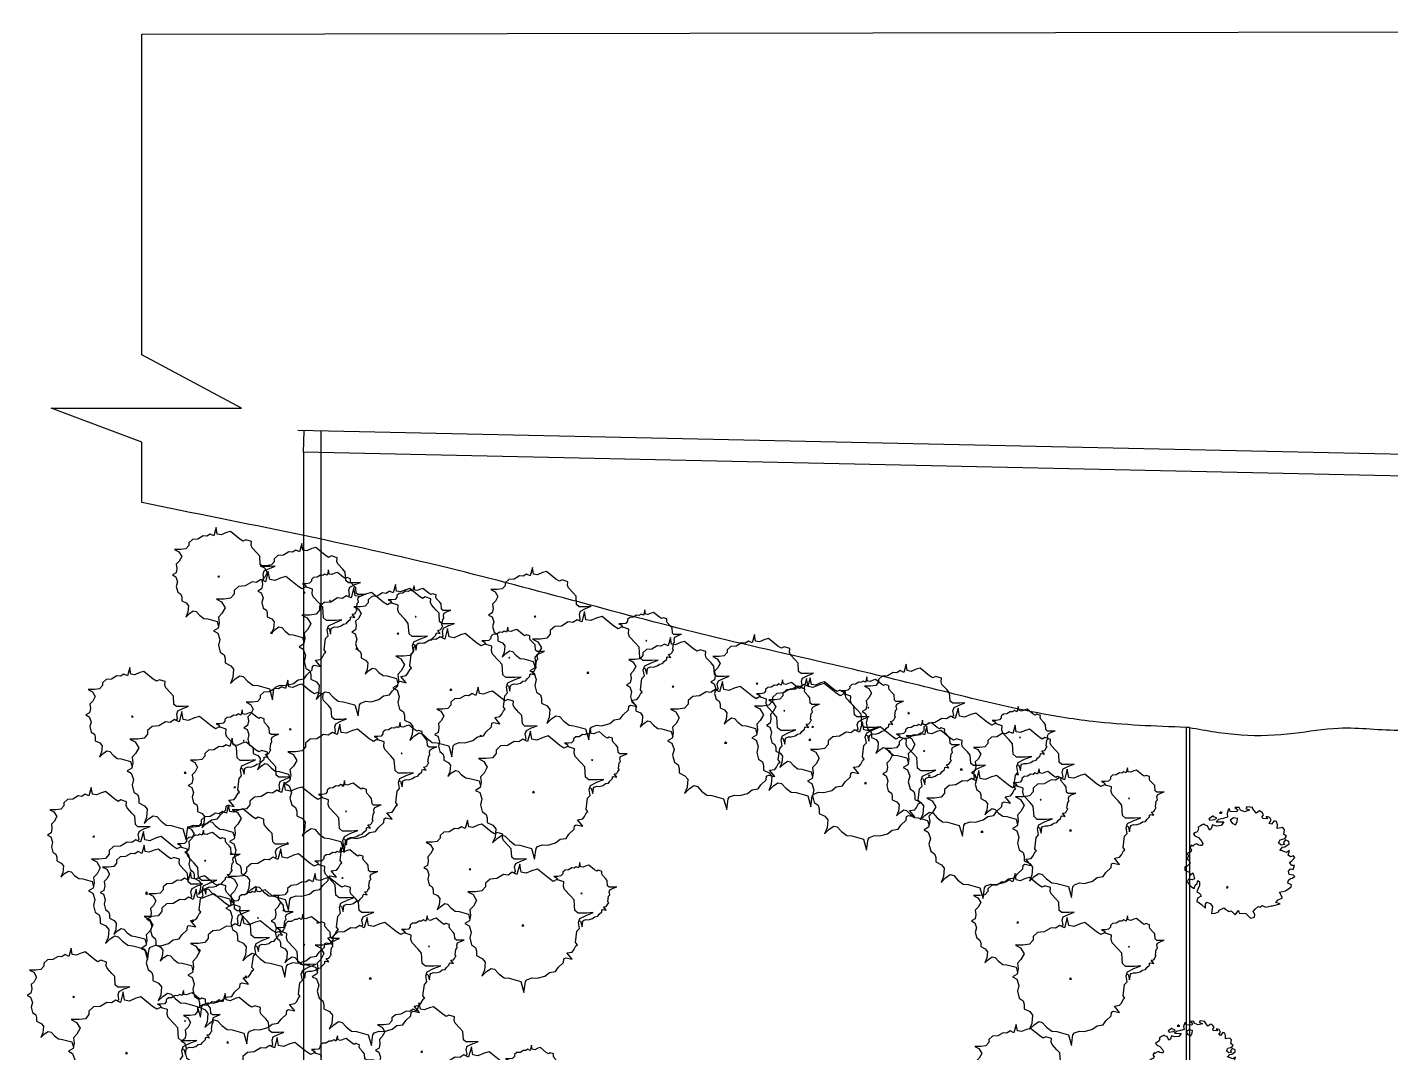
# Model space of a CAD drawing. Header units: millimetres. Extents: x -2023021 to 4454414, y -304659 to 993992.
# Drawn here: x 1481985 to 1545409, y 821434 to 869165 of the extents above; entities that cross this region are included whole.
import ezdxf

# ---------------------------------------------------------------- set-up
doc = ezdxf.new("R2010")
doc.units = ezdxf.units.MM
doc.header["$LTSCALE"] = 10
doc.header["$MEASUREMENT"] = 0
doc.layers.add('zelen', color=69, linetype='Continuous')

# ---------------------------------------------------------------- blocks, each defined once
blk = doc.blocks.new('K12-2')
at = {"linetype": 'Continuous'}
for p, q in [((-75.8, 221.1), (-83.8, 215.1)), ((-72.9, 214.1), (-71.7, 220.1)), ((-44.2, 231.8), (-50.5, 213.2)), ((-39.4, 233.2), (-44.2, 231.8)), ((-36.4, 222.2), (-39.4, 233.2)), ((-7.3, 220.3), (-36.4, 222.2)), ((2.7, 240.4), (-16, 239.4)), ((-16, 239.4), (-2.9, 229.8)), ((-2.9, 229.8), (-7.3, 220.3)), ((8.5, 228.4), (2.7, 240.4)), ((26.9, 221), (8.5, 228.4)), ((49, 227.3), (26.9, 221)), ((37.2, 242.9), (32.8, 236)), ((32.8, 236), (49, 227.3)), ((63.4, 239.9), (37.2, 242.9)), ((60, 238.5), (63.4, 239.9)), ((78.2, 215.1), (60, 238.5)), ((93.3, 225.4), (78.2, 215.1)), ((104.7, 218.1), (93.3, 225.4)), ((110.7, 207.7), (104.7, 218.1)), ((-175.4, 145), (-182.4, 133.1)), ((-167.8, 158.9), (-178.2, 152.9)), ((-178.2, 152.9), (-177.3, 149.7)), ((-177.3, 149.7), (-175.4, 145)), ((-160.5, 162.6), (-167.8, 158.9)), ((-153.5, 166), (-160.5, 162.6)), ((-147.4, 162.3), (-153.5, 166)), ((-136.5, 159.1), (-147.4, 162.3)), ((-127.8, 140.5), (-136.5, 159.1)), ((-110.2, 203.6), (-131.2, 190.2)), ((-131.2, 190.2), (-125.8, 183.5)), ((-119.9, 146.4), (-127.8, 140.5)), ((-125.8, 183.5), (-105.1, 186.5)), ((-113.7, 163.2), (-119.9, 146.4)), ((-96.1, 157.5), (-113.7, 163.2)), ((-111, 199.8), (-111, 199.8)), ((-95.4, 192.9), (-111, 199.8)), ((-105.1, 186.5), (-95.4, 192.9)), ((-88.1, 186.5), (-97.6, 176.8)), ((-97.6, 176.8), (-63.8, 176.4)), ((-76.3, 160), (-96.1, 157.5)), ((-67.3, 191.3), (-88.1, 186.5)), ((-83.8, 215.1), (-72.9, 214.1)), ((-63.8, 176.4), (-76.3, 160)), ((-47.9, 197.6), (-67.3, 191.3)), ((-50.5, 213.2), (-47.9, 197.6)), ((-21.4, 194.8), (-36.4, 183.8)), ((-36.4, 183.8), (-28.2, 170.2)), ((-28.2, 170.2), (-12.6, 163.9)), ((-3.9, 191.8), (-21.4, 194.8)), ((-12.6, 163.9), (-5.4, 176.8)), ((-5.4, 176.8), (-3.9, 191.8)), ((104.4, 199), (110.7, 207.7)), ((106.8, 191.8), (104.4, 199)), ((128.2, 190), (106.8, 191.8)), ((138, 196), (121.7, 200.8)), ((121.7, 200.8), (128.2, 190)), ((135.7, 169.7), (144, 183.5)), ((145.4, 165.6), (135.7, 169.7)), ((144, 183.5), (138, 196)), ((157.2, 181.4), (145.4, 165.6)), ((167.4, 177.8), (157.2, 181.4)), ((171.9, 163.7), (167.4, 177.8)), ((170.3, 147.4), (171.9, 163.7)), ((194.8, 151.5), (170.3, 147.4)), ((202.5, 141.9), (194.8, 151.5)), ((-206.4, 74.1), (-213.7, 61.9)), ((-200.8, 69.6), (-206.4, 74.1)), ((-195, 75.5), (-200.8, 69.6)), ((-191.6, 127.6), (-198.2, 123.6)), ((-198.2, 123.6), (-192.1, 115.1)), ((-186.7, 79.2), (-195, 75.5)), ((-192.1, 115.1), (-186.3, 111.9)), ((-182.4, 133.1), (-191.6, 127.6)), ((-181.6, 78.5), (-186.7, 79.2)), ((-186.3, 111.9), (-175.4, 106.9)), ((-176.1, 74.4), (-181.6, 78.5)), ((-169, 72.7), (-176.1, 74.4)), ((-175.4, 106.9), (-161.2, 90.2)), ((-162.2, 73), (-169, 72.7)), ((-157.4, 80.3), (-162.2, 73)), ((-161.2, 90.2), (-157.4, 80.3)), ((176.5, 84.7), (184.3, 97.8)), ((188.7, 74.2), (176.5, 84.7)), ((184.3, 97.8), (204.7, 103.2)), ((204.5, 76.7), (188.7, 74.2)), ((200.9, 89.6), (198.2, 82.4)), ((198.2, 82.4), (204.5, 76.7)), ((200.1, 122.9), (202.5, 141.9)), ((211.3, 112.1), (200.1, 122.9)), ((206.5, 96.9), (200.9, 89.6)), ((203.8, 66.6), (222.9, 79)), ((204.7, 103.2), (211.3, 112.1)), ((222, 90), (206.5, 96.9)), ((222.9, 79), (222, 90)), ((-220, 39.8), (-228.5, 34.3)), ((-228.5, 34.3), (-219.3, 29.9)), ((-219.3, 29.9), (-225.6, 12.9)), ((-225.6, 12.9), (-218.6, 7.6)), ((-210.1, 44.4), (-220, 39.8)), ((-218.6, 7.6), (-213, -5.8)), ((-213.7, 61.9), (-206.6, 54.3)), ((-206.6, 54.3), (-210.1, 44.4)), ((6.3, 3.5), (0, 0)), ((0, 0), (2, -5.3)), ((5.1, -2.8), (8, 1.4)), ((181.9, 50.9), (194.6, 65.4)), ((183.9, 51.6), (181.9, 50.9)), ((204, 44.2), (183.9, 51.6)), ((194.6, 65.4), (203.8, 66.6)), ((210.8, 41.9), (204, 44.2)), ((224.6, 50.9), (210.8, 41.9)), ((218.3, 29.3), (224.6, 50.9)), ((229, 22.6), (218.3, 29.3)), ((225.2, -3), (235.1, 5.3)), ((242.8, 27), (229, 22.6)), ((235.1, 5.3), (248.9, 19.4)), ((248.9, 19.4), (242.8, 27)), ((-236.1, -22.1), (-236.3, -35.7)), ((-236.3, -35.7), (-224.6, -42.8)), ((-225.4, -18.7), (-236.1, -22.1)), ((-213, -5.8), (-225.4, -18.7)), ((-224.6, -42.8), (-216.4, -45.4)), ((-216.4, -45.4), (-213.2, -58.2)), ((-213.2, -58.2), (-201.3, -48.3)), ((-201.3, -48.3), (-199.7, -51.6)), ((-199.7, -51.6), (-193.8, -74.2)), ((2, -5.3), (5.1, -2.8)), ((220.7, -41.4), (229, -30.1)), ((222.5, -56), (220.7, -41.4)), ((242.9, -58), (222.5, -56)), ((235.1, -15.6), (225.2, -3)), ((228.8, -72.8), (237.1, -71.8)), ((229, -30.1), (240.7, -33.2)), ((247, -15.6), (235.1, -15.6)), ((237.1, -71.8), (248.7, -64.5)), ((240.7, -33.2), (247, -15.6)), ((248.7, -64.5), (242.9, -58)), ((-220.3, -75.8), (-226.3, -87.3)), ((-226.3, -87.3), (-211, -107.5)), ((-204.7, -78.3), (-220.3, -75.8)), ((-211, -107.5), (-195.5, -117.2)), ((-193.8, -74.2), (-204.7, -78.3)), ((-195.5, -117.2), (-190.7, -102)), ((-190.7, -102), (-182.1, -94.6)), ((-172.2, -103.4), (-183.1, -130.3)), ((-183.1, -130.3), (-170.9, -139.7)), ((-182.1, -94.6), (-179.7, -82.4)), ((-179.7, -82.4), (-172.2, -88.4)), ((-172.2, -88.4), (-172.2, -103.4)), ((-170.9, -139.7), (-164.2, -150.3)), ((181.4, -133.6), (206.7, -128)), ((194.5, -158), (181.4, -133.6)), ((206.7, -128), (225.9, -114.4)), ((217.3, -94.4), (220, -81.1)), ((233.4, -101.5), (217.3, -94.4)), ((220, -81.1), (228.8, -72.8)), ((225.9, -114.4), (232.4, -110.3)), ((232.4, -110.3), (233.4, -101.5)), ((-181.2, -159.5), (-182.9, -172.4)), ((-182.9, -172.4), (-162.4, -187.2)), ((-164.2, -150.3), (-181.2, -159.5)), ((-162.4, -187.2), (-144.5, -203.3)), ((-144.7, -186.7), (-138.7, -177)), ((-144.5, -203.3), (-144.7, -186.7)), ((-138.7, -177), (-124.3, -183.3)), ((-124.3, -183.3), (-113.9, -196.4)), ((-113.9, -196.4), (-118.2, -227.7)), ((-87.6, -219.7), (-85, -212.5)), ((-85, -212.5), (-63.4, -202.2)), ((-63.4, -202.2), (-60, -206.3)), ((-60, -206.3), (-40.6, -219.2)), ((-40.6, -219.2), (-32.1, -215.5)), ((-32.1, -215.5), (-15, -233)), ((-15, -233), (0.7, -213.7)), ((0.7, -213.7), (3.4, -226.1)), ((64.3, -218.5), (72.9, -207.5)), ((72.9, -207.5), (86.9, -196)), ((86.9, -196), (93.8, -199.9)), ((93.8, -199.9), (104, -192)), ((104, -192), (119.8, -199.8)), ((119.8, -199.8), (143.5, -194.3)), ((143.5, -194.3), (149.6, -193.4)), ((149.6, -193.4), (183.1, -184.9)), ((165.1, -178.2), (175.1, -167.4)), ((183.1, -184.9), (165.1, -178.2)), ((175.1, -167.4), (194.5, -158)), ((-118.2, -227.7), (-103.4, -225.6)), ((-103.4, -225.6), (-87.6, -219.7)), ((3.4, -226.1), (32.3, -227.9)), ((32.3, -227.9), (53.2, -247.3)), ((53.2, -247.3), (70.2, -243.2)), ((72.2, -232.3), (64.3, -218.5)), ((70.2, -243.2), (72.2, -232.3))]:
    blk.add_line(p, q, dxfattribs=at)
blk = doc.blocks.new('Clump of Trees or Bushes - plan')
for points in [[(-10.993, 56.487), (-9.228, 58.426), (-10.144, 63.512), (-8.923, 67.033), (-3.43, 69.772), (2.673, 72.119), (-2.82, 71.728), (-10.449, 71.728), (-13.195, 74.075), (-13.806, 83.073), (-16.857, 86.594), (-22.045, 92.071), (-22.961, 94.81), (-22.656, 98.722), (-28.759, 100.678), (-31.811, 99.113), (-35.472, 101.461), (-45.543, 109.676), (-49.815, 108.503), (-55.308, 106.155), (-59.58, 106.938), (-60.801, 113.98), (-63.242, 104.982), (-67.209, 106.938), (-70.872, 104.59), (-74.839, 104.982), (-80.637, 101.461), (-86.435, 101.069), (-90.402, 97.548), (-90.402, 94.419), (-93.454, 90.898), (-98.947, 90.115), (-105.66, 90.115), (-101.083, 87.768), (-98.031, 82.682), (-100.778, 77.596), (-103.829, 74.466), (-103.219, 69.772), (-104.134, 65.077), (-108.102, 62.73), (-104.439, 60.774), (-102.609, 55.297), (-103.829, 50.211), (-102.303, 44.342), (-98.947, 41.995), (-98.031, 38.865), (-98.031, 34.953), (-93.148, 32.606), (-90.707, 29.476), (-91.317, 22.434), (-93.454, 17.348), (-89.487, 21.26), (-85.519, 23.999), (-82.468, 23.216), (-78.806, 19.304), (-74.228, 15.783), (-69.956, 15.392), (-59.886, 12.653), (-58.254, 7.074)], [(59.448, 5.262), (60.936, 4.858), (62.652, -1.011), (63.415, 4.858), (64.178, 5.836), (66.848, 6.814), (69.709, 6.569), (73.905, 7.792), (76.385, 9.748), (79.627, 10.237), (81.153, 12.438), (84.014, 15.127), (84.205, 17.084), (85.158, 17.573), (88.591, 16.839), (85.73, 20.262), (88.591, 20.751), (89.545, 21.974), (90.689, 24.174), (91.452, 24.663), (90.499, 25.886), (91.261, 31.999), (92.596, 33.466), (92.024, 36.645), (92.787, 38.845), (96.22, 40.557), (100.035, 42.024), (96.602, 41.779), (91.834, 41.779), (90.117, 43.246), (89.736, 48.871), (87.828, 51.071), (84.586, 54.494), (84.014, 56.206), (84.205, 58.651), (80.39, 59.873), (78.483, 58.895), (76.194, 60.362), (69.9, 65.497), (67.23, 64.764), (63.797, 63.297), (61.126, 63.786), (60.364, 68.187), (58.838, 62.563), (56.358, 63.786), (54.07, 62.319), (51.59, 62.563), (47.966, 60.362), (44.343, 60.118), (41.863, 57.917), (41.863, 55.961), (39.956, 53.761), (36.523, 53.272), (32.327, 53.272), (35.187, 51.805), (36.641, 49.381)]]:
    blk.add_lwpolyline(points)
for points in [[(-4.577, 66.508), (-7.629, 55.261), (-12.588, 57.706), (-17.166, 54.772), (-22.125, 55.261), (-29.372, 50.86), (-36.62, 50.371), (-41.579, 45.969), (-41.579, 42.057), (-45.393, 37.656), (-52.259, 36.678), (-60.651, 36.678), (-54.93, 33.743), (-51.115, 27.386), (-54.548, 21.029), (-58.363, 17.116), (-57.6, 11.248), (-58.744, 5.38), (-63.703, 2.446), (-59.126, 0), (-56.837, -6.846), (-58.363, -13.203), (-56.455, -20.539), (-52.259, -23.473), (-51.115, -27.385), (-51.115, -32.275), (-45.012, -35.21), (-41.96, -39.122), (-42.723, -47.924), (-45.393, -54.282), (-40.434, -49.391), (-35.475, -45.968), (-31.661, -46.946), (-27.083, -51.837), (-21.362, -56.238), (-16.021, -56.727), (-3.433, -60.15), (0, -71.887), (1.526, -60.15), (3.052, -58.194), (8.392, -56.238), (14.114, -56.727), (22.506, -54.282), (27.465, -50.369), (33.949, -49.391), (37.001, -44.99), (42.723, -39.611), (43.104, -35.699), (45.012, -34.721), (51.878, -36.188), (46.156, -29.341), (51.878, -28.363), (53.785, -25.918), (56.074, -21.517), (57.6, -20.539), (55.692, -18.094), (57.218, -5.868), (59.888, -2.934), (58.744, 3.424), (60.27, 7.825), (67.136, 11.248), (74.765, 14.182), (67.899, 13.693), (58.363, 13.693), (54.93, 16.627), (54.167, 27.875), (50.352, 32.276), (43.867, 39.123), (42.723, 42.546), (43.104, 47.436), (35.475, 49.882), (31.661, 47.925), (27.083, 50.86), (14.495, 61.129), (9.155, 59.662), (2.289, 56.728), (-3.052, 57.706)], [(-58.055, 61.947), (-58.97, 60.774), (-57.139, 60.774)], [(62.08, 35.667), (61.508, 34.933), (62.652, 34.933)], [(-1.144, 1.468), (-2.289, 0), (0, 0)]]:
    blk.add_lwpolyline(points, close=True)

msp = doc.modelspace()

# ---------------------------------------------------------------- linework, layer by layer
for p, q in [((1487316, 868840), (1649324, 869165)), ((1487316, 853922), (1487316, 868840)), ((1491956, 851437), (1487316, 853922)), ((1487316, 849846), (1483101, 851437)), ((1483101, 851437), (1491956, 851437)), ((1658907, 846844), (1494576, 850393)), ((1494837, 849366), (1494859, 850387)), ((1495644, 850370), (1495640, 849370)), ((1487316, 847039), (1487316, 849846)), ((1657907, 845866), (1494837, 849383)), ((1494837, 849366), (1494837, 724014)), ((1495644, 849344), (1495637, 725014)), ((1535893, 836576), (1535893, 808840)), ((1536043, 836576), (1535893, 836576)), ((1536043, 836576), (1536043, 808840)), ((1536043, 835377), (1536043, 835377))]:
    msp.add_line(p, q)
at = {"linetype": 'Continuous'}
for p, q in [((1537860, 832765), (1537793, 832569)), ((1537910, 832780), (1537860, 832765)), ((1537942, 832664), (1537910, 832780)), ((1538355, 832856), (1538158, 832845)), ((1538158, 832845), (1538296, 832744)), ((1538416, 832729), (1538355, 832856)), ((1538720, 832882), (1538673, 832809)), ((1538673, 832809), (1538844, 832718)), ((1538996, 832850), (1538720, 832882)), ((1538960, 832836), (1538996, 832850)), ((1539152, 832589), (1538960, 832836)), ((1537163, 832468), (1536940, 832326)), ((1536940, 832326), (1536998, 832255)), ((1536998, 832255), (1537217, 832287)), ((1537154, 832427), (1537154, 832427)), ((1537319, 832354), (1537154, 832427)), ((1537217, 832287), (1537319, 832354)), ((1537396, 832287), (1537296, 832184)), ((1537296, 832184), (1537653, 832180)), ((1537616, 832337), (1537396, 832287)), ((1537526, 832653), (1537441, 832589)), ((1537441, 832589), (1537556, 832578)), ((1537653, 832180), (1537520, 832007)), ((1537556, 832578), (1537569, 832641)), ((1537820, 832404), (1537616, 832337)), ((1537793, 832569), (1537820, 832404)), ((1538249, 832643), (1537942, 832664)), ((1538100, 832374), (1537942, 832259)), ((1537942, 832259), (1538028, 832115)), ((1538285, 832343), (1538100, 832374)), ((1538194, 832048), (1538269, 832184)), ((1538296, 832744), (1538249, 832643)), ((1538269, 832184), (1538285, 832343)), ((1538610, 832651), (1538416, 832729)), ((1538844, 832718), (1538610, 832651)), ((1539312, 832697), (1539152, 832589)), ((1539432, 832621), (1539312, 832697)), ((1539429, 832419), (1539495, 832511)), ((1539454, 832343), (1539429, 832419)), ((1539495, 832511), (1539432, 832621)), ((1539680, 832324), (1539454, 832343)), ((1539784, 832387), (1539612, 832438)), ((1539612, 832438), (1539680, 832324)), ((1539759, 832109), (1539847, 832255)), ((1539847, 832255), (1539784, 832387)), ((1539987, 832233), (1539861, 832066)), ((1540095, 832195), (1539987, 832233)), ((1540142, 832046), (1540095, 832195)), ((1536303, 831665), (1536233, 831622)), ((1536233, 831622), (1536298, 831532)), ((1536298, 831532), (1536359, 831499)), ((1536400, 831723), (1536303, 831665)), ((1536359, 831499), (1536474, 831447)), ((1536474, 831848), (1536400, 831723)), ((1536554, 831995), (1536445, 831932)), ((1536445, 831932), (1536454, 831898)), ((1536454, 831898), (1536474, 831848)), ((1536632, 832035), (1536554, 831995)), ((1536705, 832070), (1536632, 832035)), ((1536770, 832031), (1536705, 832070)), ((1536885, 831997), (1536770, 832031)), ((1536976, 831801), (1536885, 831997)), ((1537061, 831863), (1536976, 831801)), ((1537125, 832040), (1537061, 831863)), ((1537312, 831980), (1537125, 832040)), ((1537520, 832007), (1537312, 831980)), ((1538028, 832115), (1538194, 832048)), ((1539861, 832066), (1539759, 832109)), ((1540125, 831874), (1540142, 832046)), ((1540384, 831917), (1540125, 831874)), ((1540465, 831816), (1540384, 831917)), ((1540440, 831615), (1540465, 831816)), ((1540558, 831501), (1540440, 831615)), ((1540488, 831407), (1540558, 831501)), ((1536147, 831099), (1536070, 830971)), ((1536070, 830971), (1536145, 830890)), ((1536145, 830890), (1536107, 830786)), ((1536206, 831053), (1536147, 831099)), ((1536267, 831114), (1536206, 831053)), ((1536355, 831153), (1536267, 831114)), ((1536409, 831146), (1536355, 831153)), ((1536466, 831103), (1536409, 831146)), ((1536542, 831084), (1536466, 831103)), ((1536474, 831447), (1536624, 831269)), ((1536614, 831088), (1536542, 831084)), ((1536664, 831165), (1536614, 831088)), ((1536624, 831269), (1536664, 831165)), ((1540190, 831211), (1540273, 831349)), ((1540319, 831101), (1540190, 831211)), ((1540247, 830855), (1540382, 831008)), ((1540269, 830862), (1540247, 830855)), ((1540481, 830784), (1540269, 830862)), ((1540273, 831349), (1540488, 831407)), ((1540486, 831127), (1540319, 831101)), ((1540382, 831008), (1540479, 831021)), ((1540449, 831264), (1540420, 831187)), ((1540420, 831187), (1540486, 831127)), ((1540508, 831340), (1540449, 831264)), ((1540479, 831021), (1540680, 831152)), ((1540671, 831267), (1540508, 831340)), ((1540698, 830855), (1540553, 830760)), ((1540632, 830627), (1540698, 830855)), ((1540680, 831152), (1540671, 831267)), ((1536003, 830737), (1535914, 830679)), ((1535914, 830679), (1536010, 830633)), ((1536010, 830633), (1535944, 830453)), ((1535944, 830453), (1536018, 830397)), ((1536077, 830255), (1535946, 830119)), ((1536107, 830786), (1536003, 830737)), ((1536018, 830397), (1536077, 830255)), ((1540553, 830760), (1540481, 830784)), ((1540745, 830556), (1540632, 830627)), ((1540705, 830285), (1540809, 830373)), ((1540809, 830153), (1540705, 830285)), ((1540890, 830603), (1540745, 830556)), ((1540809, 830373), (1540955, 830522)), ((1540955, 830522), (1540890, 830603)), ((1535833, 830084), (1535831, 829940)), ((1535831, 829940), (1535955, 829865)), ((1535946, 830119), (1535833, 830084)), ((1535955, 829865), (1536041, 829837)), ((1536041, 829837), (1536075, 829703)), ((1536075, 829703), (1536201, 829807)), ((1536201, 829807), (1536217, 829772)), ((1536217, 829772), (1536280, 829533)), ((1540657, 829880), (1540745, 830000)), ((1540677, 829725), (1540657, 829880)), ((1540892, 829705), (1540677, 829725)), ((1540745, 830000), (1540869, 829966)), ((1540935, 830153), (1540809, 830153)), ((1540831, 829559), (1540953, 829636)), ((1540869, 829966), (1540935, 830153)), ((1540953, 829636), (1540892, 829705)), ((1536000, 829516), (1535937, 829395)), ((1535937, 829395), (1536098, 829182)), ((1536165, 829490), (1536000, 829516)), ((1536098, 829182), (1536262, 829079)), ((1536280, 829533), (1536165, 829490)), ((1536262, 829079), (1536312, 829240)), ((1536312, 829240), (1536404, 829318)), ((1536508, 829225), (1536393, 828941)), ((1536404, 829318), (1536429, 829447)), ((1536429, 829447), (1536508, 829384)), ((1536508, 829384), (1536508, 829225)), ((1540242, 828906), (1540510, 828965)), ((1540510, 828965), (1540712, 829109)), ((1540621, 829320), (1540650, 829460)), ((1540791, 829246), (1540621, 829320)), ((1540650, 829460), (1540743, 829548)), ((1540712, 829109), (1540781, 829152)), ((1540743, 829548), (1540831, 829559)), ((1540781, 829152), (1540791, 829246)), ((1536393, 828941), (1536522, 828842)), ((1536413, 828633), (1536395, 828497)), ((1536395, 828497), (1536612, 828340)), ((1536592, 828730), (1536413, 828633)), ((1536522, 828842), (1536592, 828730)), ((1536612, 828340), (1536800, 828170)), ((1536799, 828346), (1536861, 828448)), ((1536800, 828170), (1536799, 828346)), ((1536861, 828448), (1537014, 828381)), ((1537014, 828381), (1537124, 828243)), ((1539906, 828275), (1540260, 828364)), ((1540070, 828435), (1540176, 828549)), ((1540260, 828364), (1540070, 828435)), ((1540176, 828549), (1540380, 828648)), ((1540380, 828648), (1540242, 828906)), ((1537124, 828243), (1537079, 827913)), ((1537079, 827913), (1537235, 827935)), ((1537235, 827935), (1537402, 827997)), ((1537402, 827997), (1537429, 828073)), ((1537429, 828073), (1537657, 828181)), ((1537657, 828181), (1537693, 828138)), ((1537693, 828138), (1537897, 828002)), ((1537897, 828002), (1537987, 828041)), ((1537987, 828041), (1538168, 827857)), ((1538168, 827857), (1538334, 828060)), ((1538334, 828060), (1538362, 827929)), ((1538362, 827929), (1538668, 827911)), ((1538668, 827911), (1538888, 827705)), ((1538888, 827705), (1539068, 827748)), ((1539005, 828010), (1539097, 828125)), ((1539089, 827864), (1539005, 828010)), ((1539068, 827748), (1539089, 827864)), ((1539097, 828125), (1539244, 828247)), ((1539244, 828247), (1539317, 828206)), ((1539317, 828206), (1539425, 828290)), ((1539425, 828290), (1539592, 828208)), ((1539592, 828208), (1539842, 828265)), ((1539842, 828265), (1539906, 828275))]:
    msp.add_line(p, q, dxfattribs=at)
msp.add_lwpolyline([(1537830, 829173), (1537763, 829136), (1537785, 829080), (1537817, 829106), (1537848, 829151)], dxfattribs=at)
for points, knots in [([(1535893, 836576), (1534443, 836631), (1532006, 836723), (1528134, 837374), (1524249, 838344), (1519305, 839558), (1511689, 841229), (1500992, 844357), (1492090, 846066), (1487316, 847039)], [0, 0, 0, 0, 4350.331225, 7307.035646, 11757.963323, 16358.700806, 22581.2468, 35145.002511, 49758.642477, 49758.642477, 49758.642477, 49758.642477]), ([(1540761, 809386), (1542016, 808610), (1542941, 809165), (1544269, 810276), (1546202, 811525), (1548642, 811845), (1551246, 812682), (1553788, 813619), (1556668, 813282), (1559483, 813733), (1562212, 813225), (1564735, 812056), (1567466, 812273), (1570539, 812512), (1573662, 812017), (1576237, 812880), (1579754, 812227), (1578507, 815408), (1578285, 817966), (1578168, 821166), (1578354, 825082), (1579285, 829003), (1579750, 832913), (1580938, 835156), (1580681, 836439), (1580739, 836576), (1580739, 836576)], [6339.133675, 6339.133675, 6339.133675, 6339.133675, 7693.427577, 9568.774738, 11541.086033, 14490.157811, 16794.955878, 19790.539321, 22448.040326, 25344.249363, 28280.452742, 30628.372689, 33559.700878, 36258.830159, 40000.422593, 42533.779505, 45039.047398, 47503.317697, 49714.512433, 53492.976135, 56803.374956, 61518.525528, 65548.978082, 68497.749288, 69007.82427, 69007.82427, 69007.82427, 69007.82427, 69007.82427])]:
    msp.add_open_spline(points, degree=3, knots=knots)
msp.add_spline([(1536043, 836576), (1538459, 836232), (1540902, 836310), (1542986, 836545), (1545931, 836451), (1548421, 836639), (1553195, 836518), (1555860, 836576), (1557087, 836576), (1559477, 836566), (1563601, 837192), (1568100, 836207), (1572903, 836788), (1577504, 836712), (1580739, 836576), (1582755, 836576), (1590486, 836353), (1594477, 836576), (1603482, 836094), (1608719, 836934), (1614796, 836869), (1620151, 836576)], degree=3)

# ---------------------------------------------------------------- block references
at = {"layer": 'zelen'}
for name, p, xscale, yscale, zscale in [('Clump of Trees or Bushes - plan', (1493395, 840967), 43.11638107232748, 43.11638107232748, 43.11638107232748), ('Clump of Trees or Bushes - plan', (1497375, 840219), 43.11638107232748, 43.11638107232748, 43.11638107232748), ('Clump of Trees or Bushes - plan', (1508107, 839103), 43.11638107232748, 43.11638107232748, 43.11638107232748), ('Clump of Trees or Bushes - plan', (1501737, 838307), 43.11638107232748, 43.11638107232748, 43.11638107232748), ('Clump of Trees or Bushes - plan', (1514520, 835848), 43.11638107232748, 43.11638107232748, 43.11638107232748), ('Clump of Trees or Bushes - plan', (1518436, 835986), 43.11638107232748, 43.11638107232748, 43.11638107232748), ('Clump of Trees or Bushes - plan', (1489375, 834451), 43.11638107232748, 43.11638107232748, 43.11638107232748), ('Clump of Trees or Bushes - plan', (1525483, 834608), 43.11638107232748, 43.11638107232748, 43.11638107232748), ('Clump of Trees or Bushes - plan', (1496723, 833859), 43.11638107232748, 43.11638107232748, 43.11638107232748), ('Clump of Trees or Bushes - plan', (1521029, 833969), 43.11638107232748, 43.11638107232748, 43.11638107232748), ('Clump of Trees or Bushes - plan', (1505585, 833542), 43.11638107232748, 43.11638107232748, 43.11638107232748), ('Clump of Trees or Bushes - plan', (1526447, 831706), 43.11638107232748, 43.11638107232748, 43.11638107232748), ('Clump of Trees or Bushes - plan', (1530562, 831761), 43.11638107232748, 43.11638107232748, 43.11638107232748), ('Clump of Trees or Bushes - plan', (1494136, 831162), 43.11638107232748, 43.11638107232748, 43.11638107232748), ('Clump of Trees or Bushes - plan', (1487583, 828859), 43.11638107232748, 43.11638107232748, 43.11638107232748), ('Clump of Trees or Bushes - plan', (1493972, 828052), 43.11638107232748, 43.11638107232748, 43.11638107232748), ('Clump of Trees or Bushes - plan', (1505089, 827345), 43.11638107232748, 43.11638107232748, 43.11638107232748), ('Clump of Trees or Bushes - plan', (1490037, 826188), 43.11638107232748, 43.11638107232748, 43.11638107232748), ('Clump of Trees or Bushes - plan', (1492200, 824944), 43.11638107232748, 43.11638107232748, 43.11638107232748), ('Clump of Trees or Bushes - plan', (1497992, 824868), 43.11638107232748, 43.11638107232748, 43.11638107232748), ('Clump of Trees or Bushes - plan', (1530562, 824865), 43.11638107232748, 43.11638107232748, 43.11638107232748), ('Clump of Trees or Bushes - plan', (1486646, 821395), 43.11638107232748, 43.11638107232748, 43.11638107232748), ('Clump of Trees or Bushes - plan', (1493808, 819281), 43.11638107232748, 43.11638107232748, 43.11638107232748), ('Clump of Trees or Bushes - plan', (1502840, 818848), 43.11638107232748, 43.11638107232748, 43.11638107232748), ('Clump of Trees or Bushes - plan', (1530611, 817841), 43.11638107232748, 43.11638107232748, 43.11638107232748), ('K12-2', (1536217, 820785), 8.798345817565764, 8.798345817565764, 8.798345817565764)]:
    msp.add_blockref(name, p, dxfattribs=dict(at, xscale=xscale, yscale=yscale, zscale=zscale))

doc.saveas('drawing.dxf')
